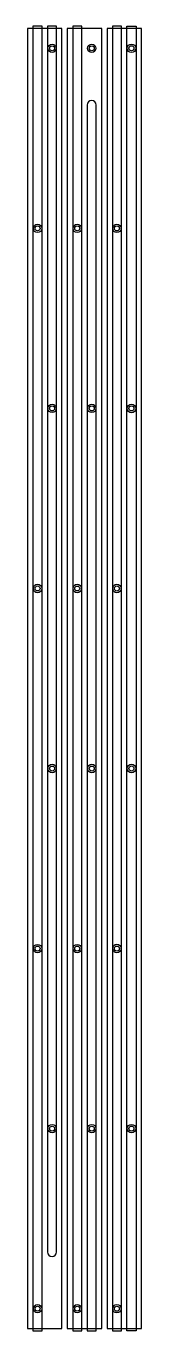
# Model space of a CAD drawing. Extents: x 0 to 3319, y 0 to 1763.
# Drawn here: x 0 to 149, y 0 to 1703 of the extents above; entities outside this region: 1.
import ezdxf

# ---------------------------------------------------------------- set-up
doc = ezdxf.new("R2010")
doc.units = 0
doc.layers.get('0').update_dxf_attribs({"linetype": 'CONTINUOUS'})

msp = doc.modelspace()

# ---------------------------------------------------------------- linework, layer by layer
for points in [[(3319.2, 1763), (3319.2, 1763), (3319.2, 1763), (3319.2, 1763)], [(7, 0), (19, 0), (19, 1703), (7, 1703)], [(59, 0), (71, 0), (71, 1703), (59, 1703)], [(0, 3), (45, 3), (45, 1700), (0, 1700)], [(52, 3), (97, 3), (97, 1700), (52, 1700)], [(104, 3), (149, 3), (149, 1700), (104, 1700)], [(111, 0), (123, 0), (123, 1703), (111, 1703)], [(142, 0), (130, 0), (130, 1703), (142, 1703)]]:
    msp.add_lwpolyline(points, close=True)
for points in [[(38, 103), (38, 1703), (26, 1703), (26, 103, 1)], [(78, 1600), (78, 0), (90, 0), (90, 1600, 1)]]:
    msp.add_lwpolyline(points, format="xyb", close=True)
for centre, radius in [((32, 1674), 5.5), ((32, 1674), 3.25), ((84, 1674), 5.5), ((84, 1674), 3.25), ((136, 1674), 5.6), ((136, 1674), 3.3), ((13, 1439), 5.5), ((13, 1439), 3.25), ((65, 1439), 5.5), ((65, 1439), 3.25), ((65, 1439), 3.25), ((117, 1439), 5.6), ((117, 1439), 3.3), ((32, 1204), 5.5), ((84, 1204), 5.5), ((136, 1204), 5.6), ((32, 1204), 3.25), ((84, 1204), 3.25), ((136, 1204), 3.3), ((13, 969), 5.5), ((13, 969), 3.25), ((65, 969), 5.5), ((65, 969), 3.2), ((117, 969), 5.6), ((117, 969), 3.3), ((32, 734), 5.5), ((32, 734), 3.25), ((84, 734), 5.5), ((84, 734), 3.25), ((136, 734), 5.6), ((136, 734), 3.3), ((13, 499), 5.5), ((13, 499), 3.25), ((65, 499), 5.5), ((65, 499), 3.25), ((117, 499), 5.6), ((117, 499), 3.3), ((32, 264), 5.5), ((32, 264), 3.25), ((84, 264), 5.5), ((84, 264), 3.25), ((136, 264), 5.6), ((136, 264), 3.3), ((13, 29), 5.5), ((65, 29), 5.5), ((117, 29), 5.6), ((13, 29), 3.25), ((65, 29), 3.25), ((117, 29), 3.3)]:
    msp.add_circle(centre, radius)

doc.saveas('drawing.dxf')
